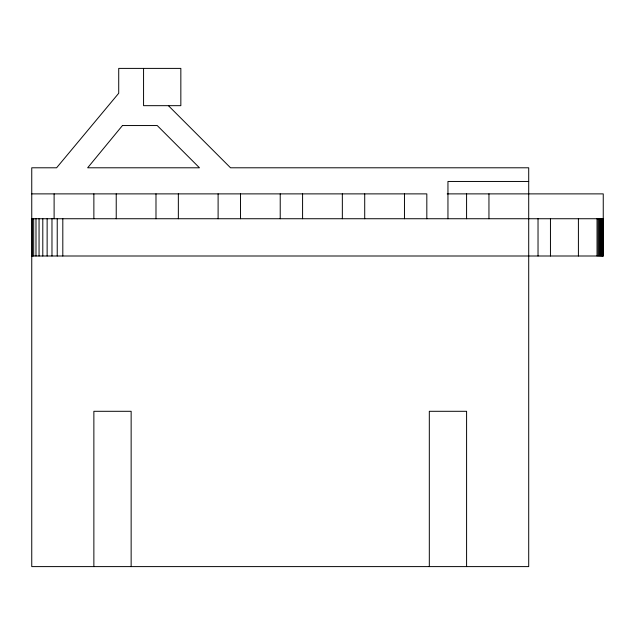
<?xml version="1.0" encoding="UTF-8"?>
<svg xmlns="http://www.w3.org/2000/svg" width="635" height="635" viewBox="0 0 635 635"><rect width="100%" height="100%" fill="white"/><g stroke="black" fill="none" stroke-linecap="round" stroke-linejoin="round"><path stroke-width="0.95" d="M528.709 181.459L447.953 181.459L447.953 218.734M31.75 193.881L426.823 193.881L426.823 218.734M447.191 193.881L603.25 193.881L603.25 256L31.75 256M31.75 218.734L603.25 218.734M168.41 105.672L230.529 167.791L528.709 167.791L528.709 566.603L31.75 566.603L31.75 167.791L56.594 167.791L118.721 93.25L118.721 68.397L180.84 68.397L180.84 105.672L143.566 105.672L143.566 68.397M603.147 218.734L603.147 256M602.861 218.734L602.861 256M602.401 218.734L602.401 256M601.789 218.734L601.789 256M601.043 218.734L601.043 256M600.17 218.734L600.17 256M599.202 218.734L599.202 256M598.154 218.734L598.154 256M597.035 218.734L597.035 256M578.406 218.734L578.406 256M550.45 218.734L550.45 256M538.028 218.734L538.028 256M488.95 193.881L488.95 218.734M466.582 193.881L466.582 218.734M466.59 566.603L466.59 411.297L429.316 411.297L429.316 566.603M404.463 193.881L404.463 218.734M364.712 193.881L364.712 218.734M342.344 193.881L342.344 218.734M302.585 193.881L302.585 218.734M280.226 193.881L280.226 218.734M240.474 193.881L240.474 218.734M218.107 193.881L218.107 218.734M178.348 193.881L178.348 218.734M155.988 193.881L155.988 218.734M131.143 566.603L131.143 411.297L93.869 411.297L93.869 566.603M116.229 193.881L116.229 218.734M93.869 193.881L93.869 218.734M62.809 218.734L62.809 256M57.229 218.734L57.229 256M54.11 193.881L54.11 218.734M51.975 218.734L51.975 256M47.133 218.734L47.133 256M42.799 218.734L42.799 256M39.053 218.734L39.053 256M35.989 218.734L35.989 256M33.695 218.734L33.695 256M32.25 218.734L32.25 256M122.444 125.547L87.654 167.791L199.469 167.791L157.234 125.547L122.444 125.547"/></g></svg>
